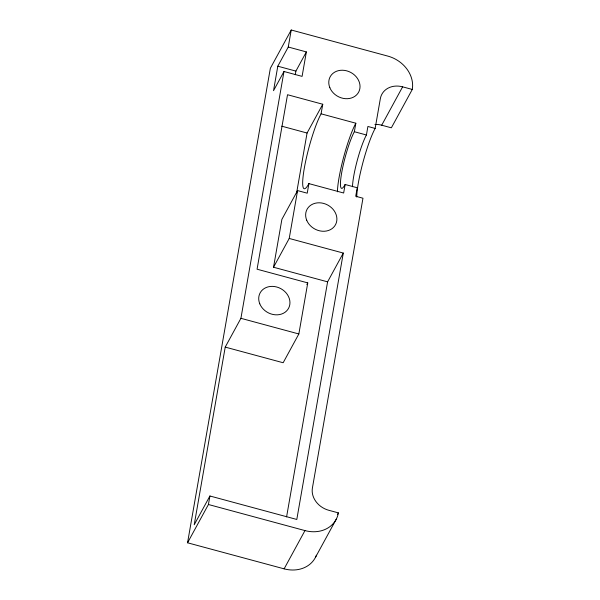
<?xml version="1.0" encoding="UTF-8"?>
<svg xmlns="http://www.w3.org/2000/svg" width="600" height="600" viewBox="0 0 600 600"><rect width="100%" height="100%" fill="white"/><g stroke="black" fill="none" stroke-linecap="round" stroke-linejoin="round"><path stroke-width="0.9" d="M316.418 555.195A30.338 25.53 28.6 0 1 284.115 568.845L187.553 542.79L270.353 68.287L291.233 30L387.772 56.085A30.338 25.53 28.6 0 1 412.283 89.445L391.357 127.815L381.705 125.205A20.227 17.018 28.6 0 0 374.925 124.448M283.987 71.49L273.532 90.675L277.8 66.203L288.263 47.025L306.36 51.915L302.093 76.38L283.987 71.49L240.915 318.315L225.225 347.1L194.22 524.768L209.91 495.99L296.798 519.465L343.29 253.065L289.222 238.455L273.532 267.233L327.6 281.843L343.29 253.065M187.553 542.79L208.425 504.502L209.91 495.99M288.263 47.025L291.233 30M295.267 74.722L295.905 71.1L306.36 51.915M273.532 267.233L281.888 219.36L297.577 190.583L307.237 193.192L308.903 183.615A41.46 6.135 -74.9 0 1 304.275 168.382A41.46 6.135 -74.9 0 1 321.082 113.82L322.755 104.25L287.52 94.725L257.07 269.205L307.755 282.9L298.845 333.968L283.155 362.745L225.225 347.1M296.505 193.545L307.065 133.028L322.755 104.25M289.222 238.455L297.577 190.583M286.582 516.908L327.6 281.843M321.082 113.82L355.837 123.218L354.353 131.722A31.35 4.643 -74.9 0 0 341.64 172.98A31.35 4.643 -74.9 0 0 345.142 184.493L343.657 193.005L308.903 183.615M352.5 186.75A31.35 4.643 -74.9 0 1 366.42 134.985L367.905 126.472L375.15 128.43A41.46 6.135 -74.9 0 0 356.737 197.025M375.15 128.43L380.347 98.64A20.227 17.018 28.6 0 1 402.623 86.835L412.283 89.445M381.705 125.205L402.623 86.835M306.855 284.55L307.755 282.9M284.115 568.845L304.972 530.588A30.338 25.53 28.6 0 0 338.392 512.88L328.733 510.27A20.227 17.018 28.6 0 1 312.397 488.033L362.97 198.225L355.725 196.267L357.21 187.755L345.142 184.493M337.5 514.507L338.392 512.88M315.39 557.475L336.248 519.225M277.8 66.203L295.905 71.1M354.353 131.722L366.42 134.985M281.767 126.188L307.065 133.028M240.915 318.315L298.845 333.968M208.425 504.502L304.972 530.588M337.425 191.805A41.46 6.135 -74.9 0 1 355.837 123.218M306.705 220.23A16.178 13.612 28.6 0 0 333.457 227.46A16.178 13.612 28.6 0 0 323.647 203.415A16.178 13.612 28.6 0 0 306.705 220.23M329.835 87.668A16.178 13.612 28.6 0 0 356.595 94.898A16.178 13.612 28.6 0 0 346.778 70.852A16.178 13.612 28.6 0 0 329.835 87.668M259.77 303.803A16.178 13.612 28.6 0 0 286.522 311.032A16.178 13.612 28.6 0 0 276.712 286.995A16.178 13.612 28.6 0 0 259.77 303.803"/></g></svg>
